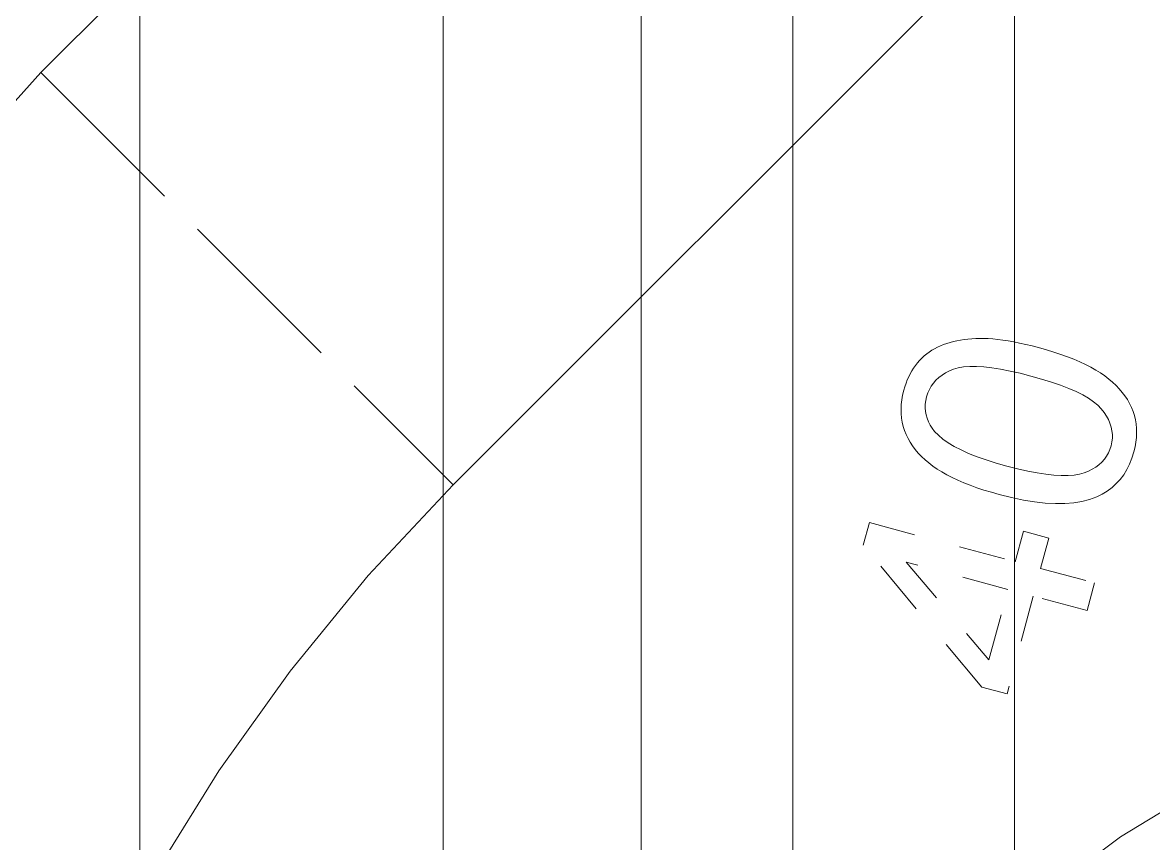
# Model space of a CAD drawing. Extents: x 23 to 587, y 4 to 413.
# Drawn here: x 216.659 to 219.084, y 314.954 to 316.714 of the extents above; entities that cross this region are included whole.
import ezdxf

# ---------------------------------------------------------------- set-up
doc = ezdxf.new("R2010")
doc.units = 0
doc.linetypes.add('DASHED', pattern=[15, 12, -3])
doc.layers.get('0').update_dxf_attribs({"lineweight": 13})

# ---------------------------------------------------------------- blocks, each defined once
blk = doc.blocks.new('BLOCK398')
at = {"color": 7, "linetype": 'DASHED', "lineweight": 13, "ltscale": 0.237634522532115}
blk.add_line((222.9654091308288, -85.55631988620395), (229.6867284238883, -78.8350005931445), dxfattribs=at)
at = {"color": 7, "linetype": 'DASHED', "lineweight": 13}
for p, q in [((227.1400303333122, -107.2999933333165), (227.1400303333122, -79.79999333331648)), ((223.3900303332876, -81.98094108866269), (223.3900303332876, -103.9809410886627)), ((224.6900303332876, -81.98094108866269), (224.6900303332876, -103.9809410886627)), ((224.6900303332876, -81.98094108866269), (224.6900303332876, -103.9809410886627)), ((225.5400303332876, -81.98094108866269), (225.5400303332876, -103.9809410886627)), ((226.1900303332876, -81.98094108866269), (226.1900303332876, -103.9809410886627)), ((227.1400303332876, -81.98094108866269), (227.1400303332876, -103.9809410886627))]:
    blk.add_line(p, q, dxfattribs=at)
at = {"color": 7, "linetype": 'DASHED', "lineweight": 13, "ltscale": 0.2596194077712562}
blk.add_line((224.7331760837952, -87.32408683917032), (232.0763218343029, -79.98094108866269), dxfattribs=at)
at = {"color": 7, "linetype": 'DASHED', "lineweight": 13, "ltscale": 0.06250000000000051}
blk.add_line((222.9654091308288, -85.55631988620394), (224.7331760837952, -87.32408683917032), dxfattribs=at)
at = {"color": 7, "linetype": 'DASHED', "lineweight": 13, "ltscale": 0.0004071092052518401}
blk.add_line((226.9244139683182, -86.70145478415877), (226.9405844833339, -86.69953252191634), dxfattribs=at)
at = {"color": 7, "linetype": 'DASHED', "lineweight": 13, "ltscale": 0.000416945807329214}
blk.add_line((226.9405844833339, -86.69953252191634), (226.9571985872481, -86.69807593648154), dxfattribs=at)
at = {"color": 7, "linetype": 'DASHED', "lineweight": 13, "ltscale": 0.0004265383167145698}
blk.add_line((226.9571985872481, -86.69807593648153), (226.9742328018572, -86.69711083045013), dxfattribs=at)
at = {"color": 7, "linetype": 'DASHED', "lineweight": 13, "ltscale": 0.0004369963858549565}
blk.add_line((226.9742328018572, -86.69711083045013), (226.9917045881555, -86.69657976591077), dxfattribs=at)
at = {"color": 7, "linetype": 'DASHED', "lineweight": 13, "ltscale": 0.0004469606561265002}
blk.add_line((226.9917045881555, -86.69657976591077), (227.0095829621872, -86.69653655730815), dxfattribs=at)
at = {"color": 7, "linetype": 'DASHED', "lineweight": 13, "ltscale": 0.0004659848294186555}
blk.add_line((227.0095829621872, -86.69653655730816), (227.0282136882332, -86.69710491018778), dxfattribs=at)
at = {"color": 7, "linetype": 'DASHED', "lineweight": 13, "ltscale": 0.0004933811875716843}
blk.add_line((227.0282136882333, -86.69710491018778), (227.0479043046648, -86.69843141633076), dxfattribs=at)
at = {"color": 7, "linetype": 'DASHED', "lineweight": 13, "ltscale": 0.0005215199091361423}
blk.add_line((227.0479043046648, -86.69843141633078), (227.0686635419789, -86.70048735678154), dxfattribs=at)
at = {"color": 7, "linetype": 'DASHED', "lineweight": 13, "ltscale": 0.0005500243886633869}
blk.add_line((227.0686635419789, -86.70048735678154), (227.0904838944232, -86.70330074338898), dxfattribs=at)
at = {"color": 7, "linetype": 'DASHED', "lineweight": 13, "ltscale": 0.0003415829621044124}
blk.add_line((226.7748174685569, -86.75492118434757), (226.7862187861635, -86.7473914945244), dxfattribs=at)
at = {"color": 7, "linetype": 'DASHED', "lineweight": 13, "ltscale": 0.0003439191947243961}
blk.add_line((226.7862187861635, -86.74739149452438), (226.7980618759562, -86.74039221712155), dxfattribs=at)
at = {"color": 7, "linetype": 'DASHED', "lineweight": 13, "ltscale": 0.0003464118231965319}
blk.add_line((226.7980618759562, -86.74039221712155), (226.8103478883503, -86.73398474168647), dxfattribs=at)
at = {"color": 7, "linetype": 'DASHED', "lineweight": 13, "ltscale": 0.0003504913631238167}
blk.add_line((226.8103478883503, -86.73398474168644), (226.8230752246428, -86.72810548800103), dxfattribs=at)
at = {"color": 7, "linetype": 'DASHED', "lineweight": 13, "ltscale": 0.0003552204817098616}
blk.add_line((226.8230752246428, -86.72810548800103), (226.8362527304701, -86.72279099036027), dxfattribs=at)
at = {"color": 7, "linetype": 'DASHED', "lineweight": 13, "ltscale": 0.0003612295193164226}
blk.add_line((226.8362527304701, -86.72279099036025), (226.8498872738279, -86.71800788964798), dxfattribs=at)
at = {"color": 7, "linetype": 'DASHED', "lineweight": 13, "ltscale": 0.0003666059959271749}
blk.add_line((226.8498872738279, -86.71800788964796), (226.8639278129515, -86.71377667337853), dxfattribs=at)
at = {"color": 7, "linetype": 'DASHED', "lineweight": 13, "ltscale": 0.0003744766765112171}
blk.add_line((226.8639278129514, -86.71377667337853), (226.8784184808, -86.7099828632486), dxfattribs=at)
at = {"color": 7, "linetype": 'DASHED', "lineweight": 13, "ltscale": 0.0003815254947246343}
blk.add_line((226.8784184808001, -86.70998286324857), (226.8933169611269, -86.70667620194871), dxfattribs=at)
at = {"color": 7, "linetype": 'DASHED', "lineweight": 13, "ltscale": 0.0003897005420833855}
blk.add_line((226.8933169611269, -86.70667620194871), (226.9086433167199, -86.70383204227753), dxfattribs=at)
at = {"color": 7, "linetype": 'DASHED', "lineweight": 13, "ltscale": 0.0003987204597209088}
blk.add_line((226.9086433167199, -86.70383204227753), (226.9244139683182, -86.70145478415876), dxfattribs=at)
at = {"color": 7, "linetype": 'DASHED', "lineweight": 13, "ltscale": 0.0005789578244567438}
blk.add_line((227.0904838944232, -86.70330074338901), (227.1133651031789, -86.70687254207891), dxfattribs=at)
at = {"color": 7, "linetype": 'DASHED', "lineweight": 13, "ltscale": 0.0006082375728294474}
blk.add_line((227.1133651031789, -86.70687254207891), (227.13730620232, -86.71120249403228), dxfattribs=at)
at = {"color": 7, "linetype": 'DASHED', "lineweight": 13, "ltscale": 0.0006379099946305318}
blk.add_line((227.1373062023199, -86.71120249403229), (227.1623161811626, -86.71626091436762), dxfattribs=at)
at = {"color": 7, "linetype": 'DASHED', "lineweight": 13, "ltscale": 0.0006677717658374318}
blk.add_line((227.1623161811626, -86.71626091436761), (227.1883860503907, -86.7220774879664), dxfattribs=at)
at = {"color": 7, "linetype": 'DASHED', "lineweight": 13, "ltscale": 0.0006979266266937908}
blk.add_line((227.1883860503907, -86.7220774879664), (227.2155177418558, -86.72865273246671), dxfattribs=at)
at = {"color": 7, "linetype": 'DASHED', "lineweight": 13, "ltscale": 0.0007282446519718163}
blk.add_line((227.2155177418558, -86.72865273246673), (227.2437095825255, -86.73598516430467), dxfattribs=at)
at = {"color": 7, "linetype": 'DASHED', "lineweight": 13, "ltscale": 0.0008629235123262143}
blk.add_line((227.2437095825255, -86.73598516430465), (227.2769537846494, -86.74527183249884), dxfattribs=at)
at = {"color": 7, "linetype": 'DASHED', "lineweight": 13, "ltscale": 0.0008297546900296303}
blk.add_line((227.2769537846493, -86.74527183249884), (227.3087200233447, -86.75488924546448), dxfattribs=at)
at = {"color": 7, "linetype": 'DASHED', "lineweight": 13, "ltscale": 0.000344432905293707}
blk.add_line((226.7245267555281, -86.80100009068279), (226.7336572134409, -86.79068266947884), dxfattribs=at)
at = {"color": 7, "linetype": 'DASHED', "lineweight": 13, "ltscale": 0.0003430317487123829}
blk.add_line((226.7336572134409, -86.79068266947884), (226.7432895897602, -86.78091074155013), dxfattribs=at)
at = {"color": 7, "linetype": 'DASHED', "lineweight": 13, "ltscale": 0.000341161569129141}
blk.add_line((226.7432895897602, -86.78091074155013), (226.7533562325133, -86.77169723789068), dxfattribs=at)
at = {"color": 7, "linetype": 'DASHED', "lineweight": 13, "ltscale": 0.0003402161996429119}
blk.add_line((226.7533562325133, -86.77169723789068), (226.7638581076259, -86.76304241731954), dxfattribs=at)
at = {"color": 7, "linetype": 'DASHED', "lineweight": 13, "ltscale": 0.0003410113790265342}
blk.add_line((226.7638581076259, -86.76304241731954), (226.7748174685569, -86.75492118434757), dxfattribs=at)
at = {"color": 7, "linetype": 'DASHED', "lineweight": 13, "ltscale": 0.0007962490196224865}
blk.add_line((227.3087200233447, -86.75488924546448), (227.3389693655946, -86.76485906469284), dxfattribs=at)
at = {"color": 7, "linetype": 'DASHED', "lineweight": 13, "ltscale": 0.0007636550963950863}
blk.add_line((227.3389693655946, -86.76485906469284), (227.3677175250314, -86.77518446536283), dxfattribs=at)
at = {"color": 7, "linetype": 'DASHED', "lineweight": 13, "ltscale": 0.0007320399690254445}
blk.add_line((227.3677175250314, -86.77518446536283), (227.3949799564684, -86.78586958857909), dxfattribs=at)
at = {"color": 7, "linetype": 'DASHED', "lineweight": 13, "ltscale": 0.0007001877645492229}
blk.add_line((227.3949799564683, -86.78586958857909), (227.4207332560312, -86.79687814028324), dxfattribs=at)
at = {"color": 7, "linetype": 'DASHED', "lineweight": 13, "ltscale": 0.0006699302785548092}
blk.add_line((227.4207332560313, -86.79687814028325), (227.4450001204875, -86.8082451897889), dxfattribs=at)
at = {"color": 7, "linetype": 'DASHED', "lineweight": 13, "ltscale": 0.0003590726606486853}
blk.add_line((226.6932032846911, -86.84780170625027), (226.7002388768352, -86.83527998415695), dxfattribs=at)
at = {"color": 7, "linetype": 'DASHED', "lineweight": 13, "ltscale": 0.0003539988568127612}
blk.add_line((226.7002388768352, -86.83527998415695), (226.7078063310863, -86.82331177872936), dxfattribs=at)
at = {"color": 7, "linetype": 'DASHED', "lineweight": 13, "ltscale": 0.000349887993685422}
blk.add_line((226.7078063310863, -86.82331177872936), (226.7159037155927, -86.81189657232932), dxfattribs=at)
at = {"color": 7, "linetype": 'DASHED', "lineweight": 13, "ltscale": 0.0003473921865128498}
blk.add_line((226.7159037155926, -86.81189657232932), (226.724526755528, -86.8010000906828), dxfattribs=at)
at = {"color": 7, "linetype": 'DASHED', "lineweight": 13, "ltscale": 0.0004441795083349983}
blk.add_line((226.8447179091581, -86.84442139537387), (226.8296079366726, -86.85376812894708), dxfattribs=at)
at = {"color": 7, "linetype": 'DASHED', "lineweight": 13, "ltscale": 0.000463334180155597}
blk.add_line((226.8612563482166, -86.8360568431738), (226.8447179091581, -86.84442139537387), dxfattribs=at)
at = {"color": 7, "linetype": 'DASHED', "lineweight": 13, "ltscale": 0.0004853961146574034}
blk.add_line((226.8791988840482, -86.82863791946944), (226.8612563482166, -86.83605684317381), dxfattribs=at)
at = {"color": 7, "linetype": 'DASHED', "lineweight": 13, "ltscale": 0.0005246262598274092}
blk.add_line((226.8993226459453, -86.82268757938584), (226.8791988840482, -86.82863791946943), dxfattribs=at)
at = {"color": 7, "linetype": 'DASHED', "lineweight": 13, "ltscale": 0.0005840728315024376}
blk.add_line((226.9223453240867, -86.81871492193812), (226.8993226459453, -86.82268757938584), dxfattribs=at)
at = {"color": 7, "linetype": 'DASHED', "lineweight": 13, "ltscale": 0.00065019051534911}
blk.add_line((226.9482739759371, -86.81668974460665), (226.9223453240867, -86.81871492193814), dxfattribs=at)
at = {"color": 7, "linetype": 'DASHED', "lineweight": 13, "ltscale": 0.0007204710928445477}
blk.add_line((226.9770928135346, -86.81667096886679), (226.9482739759371, -86.81668974460666), dxfattribs=at)
at = {"color": 7, "linetype": 'DASHED', "lineweight": 13, "ltscale": 0.0007949715757505917}
blk.add_line((227.0088328208352, -86.81860478027369), (226.9770928135346, -86.81667096886679), dxfattribs=at)
at = {"color": 7, "linetype": 'DASHED', "lineweight": 13, "ltscale": 0.0008714310446755848}
blk.add_line((227.0434700713475, -86.82251479075255), (227.0088328208352, -86.81860478027367), dxfattribs=at)
at = {"color": 7, "linetype": 'DASHED', "lineweight": 13, "ltscale": 0.0009498805194604035}
blk.add_line((227.0810064969233, -86.82840151794144), (227.0434700713475, -86.82251479075254), dxfattribs=at)
at = {"color": 7, "linetype": 'DASHED', "lineweight": 13, "ltscale": 0.001029853346659647}
blk.add_line((227.1214486373889, -86.83623669117239), (227.0810064969232, -86.82840151794144), dxfattribs=at)
at = {"color": 7, "linetype": 'DASHED', "lineweight": 13, "ltscale": 0.001111271626618146}
blk.add_line((227.1647954524891, -86.8460821482806), (227.1214486373889, -86.83623669117239), dxfattribs=at)
at = {"color": 7, "linetype": 'DASHED', "lineweight": 13, "ltscale": 0.001193338096475724}
blk.add_line((227.211049207224, -86.85787534432407), (227.1647954524891, -86.8460821482806), dxfattribs=at)
at = {"color": 7, "linetype": 'DASHED', "lineweight": 13, "ltscale": 0.0006398274787002627}
blk.add_line((227.4450001204875, -86.8082451897889), (227.46775202035, -86.8199651631953), dxfattribs=at)
at = {"color": 7, "linetype": 'DASHED', "lineweight": 13, "ltscale": 0.000611206686093261}
blk.add_line((227.46775202035, -86.8199651631953), (227.4890237661132, -86.83201632966096), dxfattribs=at)
at = {"color": 7, "linetype": 'DASHED', "lineweight": 13, "ltscale": 0.0005831593934123532}
blk.add_line((227.4890237661132, -86.83201632966097), (227.508780098995, -86.84441822935673), dxfattribs=at)
at = {"color": 7, "linetype": 'DASHED', "lineweight": 13, "ltscale": 0.0005614426117152322}
blk.add_line((227.508780098995, -86.84441822935673), (227.5272262435582, -86.85722792259088), dxfattribs=at)
at = {"color": 7, "linetype": 'DASHED', "lineweight": 13, "ltscale": 0.000388343869850094}
blk.add_line((226.670244788042, -86.90341664308934), (226.6752009692305, -86.88869476121144), dxfattribs=at)
at = {"color": 7, "linetype": 'DASHED', "lineweight": 13, "ltscale": 0.0003798074553303358}
blk.add_line((226.6752009692305, -86.88869476121143), (226.680672591787, -86.87452199607547), dxfattribs=at)
at = {"color": 7, "linetype": 'DASHED', "lineweight": 13, "ltscale": 0.0003720935341097061}
blk.add_line((226.680672591787, -86.87452199607549), (226.6866760764504, -86.86090274760511), dxfattribs=at)
at = {"color": 7, "linetype": 'DASHED', "lineweight": 13, "ltscale": 0.0003659249684022043}
blk.add_line((226.6866760764503, -86.86090274760512), (226.6932032846911, -86.84780170625025), dxfattribs=at)
at = {"color": 7, "linetype": 'DASHED', "lineweight": 13, "ltscale": 0.0004057231722490595}
blk.add_line((226.7928096689624, -86.88763502286324), (226.7833780873117, -86.90084196556646), dxfattribs=at)
at = {"color": 7, "linetype": 'DASHED', "lineweight": 13, "ltscale": 0.0004092788490143681}
blk.add_line((226.8036610610185, -86.87537688383458), (226.7928096689624, -86.88763502286326), dxfattribs=at)
at = {"color": 7, "linetype": 'DASHED', "lineweight": 13, "ltscale": 0.0004165198824774096}
blk.add_line((226.8159239812704, -86.86409845810698), (226.8036610610185, -86.87537688383458), dxfattribs=at)
at = {"color": 7, "linetype": 'DASHED', "lineweight": 13, "ltscale": 0.0004286361627310431}
blk.add_line((226.8296079366726, -86.85376812894708), (226.8159239812704, -86.86409845810698), dxfattribs=at)
at = {"color": 7, "linetype": 'DASHED', "lineweight": 13, "ltscale": 0.001186838578955527}
blk.add_line((227.2567515911518, -86.87072172137437), (227.2110492072241, -86.8578753443241), dxfattribs=at)
at = {"color": 7, "linetype": 'DASHED', "lineweight": 13, "ltscale": 0.001105925601306573}
blk.add_line((227.299007054629, -86.88381332568122), (227.2567515911518, -86.87072172137437), dxfattribs=at)
at = {"color": 7, "linetype": 'DASHED', "lineweight": 13, "ltscale": 0.00102568873994557}
blk.add_line((227.3377872526581, -86.89720571407246), (227.299007054629, -86.8838133256812), dxfattribs=at)
at = {"color": 7, "linetype": 'DASHED', "lineweight": 13, "ltscale": 0.0005449835146582688}
blk.add_line((227.5272262435583, -86.85722792259088), (227.5445479535453, -86.87046308836705), dxfattribs=at)
at = {"color": 7, "linetype": 'DASHED', "lineweight": 13, "ltscale": 0.0005296769734950082}
blk.add_line((227.5445479535453, -86.87046308836705), (227.5607220095718, -86.88414856335532), dxfattribs=at)
at = {"color": 7, "linetype": 'DASHED', "lineweight": 13, "ltscale": 0.0005157579046892126}
blk.add_line((227.5607220095717, -86.88414856335532), (227.5757716310221, -86.89825951088557), dxfattribs=at)
at = {"color": 7, "linetype": 'DASHED', "lineweight": 13, "ltscale": 0.0005199114954741215}
blk.add_line((226.6571737354992, -86.96003792929362), (226.6608270362203, -86.93956487053721), dxfattribs=at)
at = {"color": 7, "linetype": 'DASHED', "lineweight": 13, "ltscale": 0.0005365452899102755}
blk.add_line((226.6608270362203, -86.93956487053721), (226.6658204689605, -86.9186920416329), dxfattribs=at)
at = {"color": 7, "linetype": 'DASHED', "lineweight": 13, "ltscale": 0.0003975804949943123}
blk.add_line((226.6658204689605, -86.91869204163291), (226.670244788042, -86.90341664308934), dxfattribs=at)
at = {"color": 7, "linetype": 'DASHED', "lineweight": 13, "ltscale": 0.0004231336350673906}
blk.add_line((226.7687969083139, -86.93020355048675), (226.7636398795439, -86.94632410789852), dxfattribs=at)
at = {"color": 7, "linetype": 'DASHED', "lineweight": 13, "ltscale": 0.000413422937195971}
blk.add_line((226.7753740063083, -86.91503083082377), (226.7687969083138, -86.93020355048675), dxfattribs=at)
at = {"color": 7, "linetype": 'DASHED', "lineweight": 13, "ltscale": 0.0004072692675007532}
blk.add_line((226.7833780873117, -86.90084196556646), (226.7753740063083, -86.91503083082378), dxfattribs=at)
at = {"color": 7, "linetype": 'DASHED', "lineweight": 13, "ltscale": 0.0009468229127585451}
blk.add_line((227.3731193054918, -86.91084403682704), (227.3377872526581, -86.89720571407246), dxfattribs=at)
at = {"color": 7, "linetype": 'DASHED', "lineweight": 13, "ltscale": 0.000869181449698665}
blk.add_line((227.404983150342, -86.92475294114635), (227.3731193054918, -86.91084403682706), dxfattribs=at)
at = {"color": 7, "linetype": 'DASHED', "lineweight": 13, "ltscale": 0.0007938447494630595}
blk.add_line((227.433393276096, -86.93893630931606), (227.404983150342, -86.92475294114635), dxfattribs=at)
at = {"color": 7, "linetype": 'DASHED', "lineweight": 13, "ltscale": 0.0007204710928441534}
blk.add_line((227.4583417336931, -86.95336198838253), (227.433393276096, -86.93893630931608), dxfattribs=at)
at = {"color": 7, "linetype": 'DASHED', "lineweight": 13, "ltscale": 0.000502908899553558}
blk.add_line((227.5757716310221, -86.89825951088557), (227.589681363083, -86.9127917898532), dxfattribs=at)
at = {"color": 7, "linetype": 'DASHED', "lineweight": 13, "ltscale": 0.0004923381466269112}
blk.add_line((227.589681363083, -86.9127917898532), (227.6024579300706, -86.92777826031858), dxfattribs=at)
at = {"color": 7, "linetype": 'DASHED', "lineweight": 13, "ltscale": 0.0004834812903562687}
blk.add_line((227.6024579300707, -86.92777826031859), (227.614101073166, -86.94321988820754), dxfattribs=at)
at = {"color": 7, "linetype": 'DASHED', "lineweight": 13, "ltscale": 0.0004756445101121605}
blk.add_line((227.614101073166, -86.94321988820755), (227.6246052927978, -86.95908310635289), dxfattribs=at)
at = {"color": 7, "linetype": 'DASHED', "lineweight": 13, "ltscale": 0.0004914837872453256}
blk.add_line((226.6538271994048, -86.99970852477902), (226.6548381288491, -86.98007518266265), dxfattribs=at)
at = {"color": 7, "linetype": 'DASHED', "lineweight": 13, "ltscale": 0.00050432292543986}
blk.add_line((226.6548381288491, -86.98007518266265), (226.6571737354992, -86.96003792929362), dxfattribs=at)
at = {"color": 7, "linetype": 'DASHED', "lineweight": 13, "ltscale": 0.0003903833052269985}
blk.add_line((226.7579925186386, -86.97842735495871), (226.7575227968042, -86.99403562076239), dxfattribs=at)
at = {"color": 7, "linetype": 'DASHED', "lineweight": 13, "ltscale": 0.0004010708291571053}
blk.add_line((226.7600445238908, -86.96251629684033), (226.7579925186386, -86.97842735495871), dxfattribs=at)
at = {"color": 7, "linetype": 'DASHED', "lineweight": 13, "ltscale": 0.0004146636927982353}
blk.add_line((226.7636398795439, -86.9463241078985), (226.7600445238908, -86.96251629684033), dxfattribs=at)
at = {"color": 7, "linetype": 'DASHED', "lineweight": 13, "ltscale": 0.0006508976926132926}
blk.add_line((227.4798129939904, -86.96808793389529), (227.4583417336931, -86.95336198838253), dxfattribs=at)
at = {"color": 7, "linetype": 'DASHED', "lineweight": 13, "ltscale": 0.0005857982865282214}
blk.add_line((227.497838299763, -86.98305936548367), (227.4798129939904, -86.96808793389529), dxfattribs=at)
at = {"color": 7, "linetype": 'DASHED', "lineweight": 13, "ltscale": 0.0005269309561033731}
blk.add_line((227.512395138733, -86.99830234456263), (227.497838299763, -86.98305936548368), dxfattribs=at)
at = {"color": 7, "linetype": 'DASHED', "lineweight": 13, "ltscale": 0.0004698904533242368}
blk.add_line((227.6246052927978, -86.95908310635289), (227.6339841119276, -86.97537153822125), dxfattribs=at)
at = {"color": 7, "linetype": 'DASHED', "lineweight": 13, "ltscale": 0.0004665905894096954}
blk.add_line((227.6339841119276, -86.97537153822124), (227.64223073191, -86.99211442040642), dxfattribs=at)
at = {"color": 7, "linetype": 'DASHED', "lineweight": 13, "ltscale": 0.0004807928933019505}
blk.add_line((226.6541399812407, -87.01893769682367), (226.6538271994048, -86.99970852477902), dxfattribs=at)
at = {"color": 7, "linetype": 'DASHED', "lineweight": 13, "ltscale": 0.0004717357483278507}
blk.add_line((226.6557859119607, -87.03773520458576), (226.6541399812407, -87.01893769682367), dxfattribs=at)
at = {"color": 7, "linetype": 'DASHED', "lineweight": 13, "ltscale": 0.0004657880721153147}
blk.add_line((226.6587555539608, -87.05612854227611), (226.6557859119607, -87.03773520458576), dxfattribs=at)
at = {"color": 7, "linetype": 'DASHED', "lineweight": 13, "ltscale": 0.000384224117540405}
blk.add_line((226.7575227968042, -86.99403562076239), (226.758612139003, -87.00936593092146), dxfattribs=at)
at = {"color": 7, "linetype": 'DASHED', "lineweight": 13, "ltscale": 0.0003819536506558583}
blk.add_line((226.758612139003, -87.00936593092146), (226.7612457975286, -87.02441536907608), dxfattribs=at)
at = {"color": 7, "linetype": 'DASHED', "lineweight": 13, "ltscale": 0.0003832437907191195}
blk.add_line((226.7612457975286, -87.02441536907611), (226.7654472505846, -87.0391581326304), dxfattribs=at)
at = {"color": 7, "linetype": 'DASHED', "lineweight": 13, "ltscale": 0.0003894857611329935}
blk.add_line((226.7654472505846, -87.0391581326304), (226.7712219977421, -87.05362778875167), dxfattribs=at)
at = {"color": 7, "linetype": 'DASHED', "lineweight": 13, "ltscale": 0.0004876658077003376}
blk.add_line((227.5243644651288, -87.01370506930957), (227.512395138733, -86.99830234456263), dxfattribs=at)
at = {"color": 7, "linetype": 'DASHED', "lineweight": 13, "ltscale": 0.0004647978707197354}
blk.add_line((227.5346153089204, -87.02921569465354), (227.5243644651288, -87.01370506930957), dxfattribs=at)
at = {"color": 7, "linetype": 'DASHED', "lineweight": 13, "ltscale": 0.0004449294466541207}
blk.add_line((227.5431476701077, -87.04483422059454), (227.5346153089204, -87.02921569465354), dxfattribs=at)
at = {"color": 7, "linetype": 'DASHED', "lineweight": 13, "ltscale": 0.0004634064765405372}
blk.add_line((227.64223073191, -86.99211442040642), (227.6492263438683, -87.00927991816586), dxfattribs=at)
at = {"color": 7, "linetype": 'DASHED', "lineweight": 13, "ltscale": 0.0004624032033846369}
blk.add_line((227.6492263438683, -87.00927991816584), (227.6549037441176, -87.02688315316428), dxfattribs=at)
at = {"color": 7, "linetype": 'DASHED', "lineweight": 13, "ltscale": 0.0004636014694756595}
blk.add_line((227.6549037441176, -87.02688315316428), (227.6592344725213, -87.04491442897864), dxfattribs=at)
at = {"color": 7, "linetype": 'DASHED', "lineweight": 13, "ltscale": 0.0004615559398653992}
blk.add_line((226.6630428900318, -87.07408607457914), (226.6587555539608, -87.05612854227611), dxfattribs=at)
at = {"color": 7, "linetype": 'DASHED', "lineweight": 13, "ltscale": 0.0004615696649752274}
blk.add_line((226.6686625935506, -87.09167281450902), (226.6630428900318, -87.07408607457916), dxfattribs=at)
at = {"color": 7, "linetype": 'DASHED', "lineweight": 13, "ltscale": 0.000399113599116253}
blk.add_line((226.7712219977421, -87.05362778875167), (226.7785413200455, -87.06781560694259), dxfattribs=at)
at = {"color": 7, "linetype": 'DASHED', "lineweight": 13, "ltscale": 0.0004120564714034833}
blk.add_line((226.7785413200454, -87.06781560694262), (226.7874272121343, -87.08169745764005), dxfattribs=at)
at = {"color": 7, "linetype": 'DASHED', "lineweight": 13, "ltscale": 0.0004287994067735341}
blk.add_line((226.7874272121343, -87.08169745764005), (226.7978731341822, -87.09530161151187), dxfattribs=at)
at = {"color": 7, "linetype": 'DASHED', "lineweight": 13, "ltscale": 0.0004282335876885173}
blk.add_line((227.5499448691326, -87.06055721313459), (227.5431476701077, -87.04483422059454), dxfattribs=at)
at = {"color": 7, "linetype": 'DASHED', "lineweight": 13, "ltscale": 0.0004150096519968808}
blk.add_line((227.5550313501247, -87.07635912849693), (227.5499448691326, -87.06055721313459), dxfattribs=at)
at = {"color": 7, "linetype": 'DASHED', "lineweight": 13, "ltscale": 0.0004065263867499364}
blk.add_line((227.5583986414057, -87.09226771971134), (227.5550313501247, -87.07635912849693), dxfattribs=at)
at = {"color": 7, "linetype": 'DASHED', "lineweight": 13, "ltscale": 0.0004669665847255193}
blk.add_line((227.6592344725213, -87.04491442897864), (227.662240523719, -87.06334961604568), dxfattribs=at)
at = {"color": 7, "linetype": 'DASHED', "lineweight": 13, "ltscale": 0.0004734253432428797}
blk.add_line((227.662240523719, -87.06334961604567), (227.663899644252, -87.08221380985448), dxfattribs=at)
at = {"color": 7, "linetype": 'DASHED', "lineweight": 13, "ltscale": 0.0004824721598183652}
blk.add_line((227.663899644252, -87.08221380985448), (227.6642265818268, -87.10150992676493), dxfattribs=at)
at = {"color": 7, "linetype": 'DASHED', "lineweight": 13, "ltscale": 0.000461872983081282}
blk.add_line((226.675606082679, -87.1087932877129), (226.6686625935506, -87.09167281450902), dxfattribs=at)
at = {"color": 7, "linetype": 'DASHED', "lineweight": 13, "ltscale": 0.0004655870541574}
blk.add_line((226.6837937811859, -87.12552038193627), (226.675606082679, -87.1087932877129), dxfattribs=at)
at = {"color": 7, "linetype": 'DASHED', "lineweight": 13, "ltscale": 0.0004693648401043903}
blk.add_line((226.69310565545, -87.14182296954351), (226.6837937811859, -87.12552038193627), dxfattribs=at)
at = {"color": 7, "linetype": 'DASHED', "lineweight": 13, "ltscale": 0.0005799627989155978}
blk.add_line((226.7978731341822, -87.09530161151189), (226.8138989452154, -87.112074933715), dxfattribs=at)
at = {"color": 7, "linetype": 'DASHED', "lineweight": 13, "ltscale": 0.0006337749822484984}
blk.add_line((226.8138989452154, -87.112074933715), (226.8332554659713, -87.12844558639672), dxfattribs=at)
at = {"color": 7, "linetype": 'DASHED', "lineweight": 13, "ltscale": 0.0006923525881012706}
blk.add_line((226.8332554659713, -87.12844558639672), (226.8559295066368, -87.1443468835105), dxfattribs=at)
at = {"color": 7, "linetype": 'DASHED', "lineweight": 13, "ltscale": 0.0004067113995203535}
blk.add_line((227.558178329476, -87.14054780272343), (227.55996834353, -87.12437812401029), dxfattribs=at)
at = {"color": 7, "linetype": 'DASHED', "lineweight": 13, "ltscale": 0.0004018421596225464}
blk.add_line((227.5600539899089, -87.10825594085483), (227.5583986414057, -87.09226771971134), dxfattribs=at)
at = {"color": 7, "linetype": 'DASHED', "lineweight": 13, "ltscale": 0.0004030602661206638}
blk.add_line((227.55996834353, -87.12437812401029), (227.5600539899089, -87.10825594085483), dxfattribs=at)
at = {"color": 7, "linetype": 'DASHED', "lineweight": 13, "ltscale": 0.000507395054420159}
blk.add_line((227.6632208188052, -87.12123989862869), (227.6608681251189, -87.14139887723422), dxfattribs=at)
at = {"color": 7, "linetype": 'DASHED', "lineweight": 13, "ltscale": 0.0004938897580682274}
blk.add_line((227.6642265818268, -87.10150992676495), (227.6632208188052, -87.12123989862869), dxfattribs=at)
at = {"color": 7, "linetype": 'DASHED', "lineweight": 13, "ltscale": 0.0004752817532795588}
blk.add_line((226.7035576779224, -87.15770325978755), (226.69310565545, -87.14182296954348), dxfattribs=at)
at = {"color": 7, "linetype": 'DASHED', "lineweight": 13, "ltscale": 0.0004825950735343841}
blk.add_line((226.7151573543556, -87.17313324081948), (226.7035576779224, -87.15770325978755), dxfattribs=at)
at = {"color": 7, "linetype": 'DASHED', "lineweight": 13, "ltscale": 0.0004918322097019046}
blk.add_line((226.7278814653648, -87.18813774930945), (226.7151573543556, -87.17313324081948), dxfattribs=at)
at = {"color": 7, "linetype": 'DASHED', "lineweight": 13, "ltscale": 0.0007566206401656505}
blk.add_line((226.8559295066368, -87.1443468835105), (226.8819100717145, -87.15987008895395), dxfattribs=at)
at = {"color": 7, "linetype": 'DASHED', "lineweight": 13, "ltscale": 0.0008242395332211406}
blk.add_line((226.8819100717145, -87.15987008895395), (226.9112381004025, -87.17493196221979), dxfattribs=at)
at = {"color": 7, "linetype": 'DASHED', "lineweight": 13, "ltscale": 0.0008941809555401573}
blk.add_line((226.9112381004025, -87.17493196221979), (226.9438668951125, -87.189583142574), dxfattribs=at)
at = {"color": 7, "linetype": 'DASHED', "lineweight": 13, "ltscale": 0.0004074211963689151}
blk.add_line((227.5430327731536, -87.18764048865967), (227.5495609493694, -87.17270830310974), dxfattribs=at)
at = {"color": 7, "linetype": 'DASHED', "lineweight": 13, "ltscale": 0.0004162915932673744}
blk.add_line((227.5495609493694, -87.17270830310974), (227.554647061721, -87.15685240937438), dxfattribs=at)
at = {"color": 7, "linetype": 'DASHED', "lineweight": 13, "ltscale": 0.0004170656797790318}
blk.add_line((227.554647061721, -87.15685240937435), (227.558178329476, -87.14054780272343), dxfattribs=at)
at = {"color": 7, "linetype": 'DASHED', "lineweight": 13, "ltscale": 0.0007077249947019773}
blk.add_line((227.6521736946239, -87.18298459190123), (227.6438500387561, -87.21004223817721), dxfattribs=at)
at = {"color": 7, "linetype": 'DASHED', "lineweight": 13, "ltscale": 0.0005396050644913091}
blk.add_line((227.6571832484744, -87.1619897789414), (227.6521736946239, -87.18298459190123), dxfattribs=at)
at = {"color": 7, "linetype": 'DASHED', "lineweight": 13, "ltscale": 0.0005229504929962553}
blk.add_line((227.6608681251189, -87.14139887723422), (227.6571832484744, -87.1619897789414), dxfattribs=at)
at = {"color": 7, "linetype": 'DASHED', "lineweight": 13, "ltscale": 0.0005033604355969808}
blk.add_line((226.7417599546508, -87.20272480864773), (226.7278814653648, -87.18813774930945), dxfattribs=at)
at = {"color": 7, "linetype": 'DASHED', "lineweight": 13, "ltscale": 0.000515429547198871}
blk.add_line((226.7567718678291, -87.21685671056241), (226.7417599546508, -87.2027248086477), dxfattribs=at)
at = {"color": 7, "linetype": 'DASHED', "lineweight": 13, "ltscale": 0.0005300008991741014}
blk.add_line((226.7729153881874, -87.23059819066623), (226.7567718678291, -87.21685671056241), dxfattribs=at)
at = {"color": 7, "linetype": 'DASHED', "lineweight": 13, "ltscale": 0.0005452100999834884}
blk.add_line((226.7902070801443, -87.24388742970626), (226.7729153881874, -87.23059819066623), dxfattribs=at)
at = {"color": 7, "linetype": 'DASHED', "lineweight": 13, "ltscale": 0.0009665909075202653}
blk.add_line((226.9438668951125, -87.18958314257398), (226.979810944732, -87.20382751230213), dxfattribs=at)
at = {"color": 7, "linetype": 'DASHED', "lineweight": 13, "ltscale": 0.00104100361340727}
blk.add_line((226.979810944732, -87.20382751230213), (227.0190937274646, -87.21763926880837), dxfattribs=at)
at = {"color": 7, "linetype": 'DASHED', "lineweight": 13, "ltscale": 0.001116052773170384}
blk.add_line((227.0190937274646, -87.21763926880838), (227.0616862655354, -87.23101064752139), dxfattribs=at)
at = {"color": 7, "linetype": 'DASHED', "lineweight": 13, "ltscale": 0.001192582670615528}
blk.add_line((227.0616862655353, -87.23101064752139), (227.1075940585156, -87.24397521560836), dxfattribs=at)
at = {"color": 7, "linetype": 'DASHED', "lineweight": 13, "ltscale": 0.0004145898522941296}
blk.add_line((227.5025450883169, -87.23792697520983), (227.5148211240524, -87.22677733218322), dxfattribs=at)
at = {"color": 7, "linetype": 'DASHED', "lineweight": 13, "ltscale": 0.0004062093179637422}
blk.add_line((227.5148211240524, -87.22677733218322), (227.5256628604952, -87.21467500319636), dxfattribs=at)
at = {"color": 7, "linetype": 'DASHED', "lineweight": 13, "ltscale": 0.0004022762374902413}
blk.add_line((227.5256628604952, -87.21467500319636), (227.5350693317194, -87.20161972943026), dxfattribs=at)
at = {"color": 7, "linetype": 'DASHED', "lineweight": 13, "ltscale": 0.0004022091899744059}
blk.add_line((227.5350693317193, -87.20161972943026), (227.5430327731536, -87.18764048865967), dxfattribs=at)
at = {"color": 7, "linetype": 'DASHED', "lineweight": 13, "ltscale": 0.000681185331792397}
blk.add_line((227.6438500387561, -87.21004223817721), (227.633837138927, -87.2353831806816), dxfattribs=at)
at = {"color": 7, "linetype": 'DASHED', "lineweight": 13, "ltscale": 0.000561352620907514}
blk.add_line((226.8086307124298, -87.25672318435534), (226.7902070801444, -87.24388742970626), dxfattribs=at)
at = {"color": 7, "linetype": 'DASHED', "lineweight": 13, "ltscale": 0.0005845803730026749}
blk.add_line((226.82839317766, -87.26922197261752), (226.8086307124298, -87.25672318435534), dxfattribs=at)
at = {"color": 7, "linetype": 'DASHED', "lineweight": 13, "ltscale": 0.0006123103997355726}
blk.add_line((226.8496783720554, -87.28133885920411), (226.8283931776601, -87.26922197261752), dxfattribs=at)
at = {"color": 7, "linetype": 'DASHED', "lineweight": 13, "ltscale": 0.000641843458329628}
blk.add_line((226.8724959177093, -87.29310748063278), (226.8496783720554, -87.28133885920411), dxfattribs=at)
at = {"color": 7, "linetype": 'DASHED', "lineweight": 13, "ltscale": 0.001190263324069279}
blk.add_line((227.1075940585156, -87.24397521560836), (227.1537290043739, -87.25573657690934), dxfattribs=at)
at = {"color": 7, "linetype": 'DASHED', "lineweight": 13, "ltscale": 0.001108223887859694}
blk.add_line((227.1537290043739, -87.25573657690933), (227.1969579765233, -87.26555045809408), dxfattribs=at)
at = {"color": 7, "linetype": 'DASHED', "lineweight": 13, "ltscale": 0.001027958066083183}
blk.add_line((227.1969579765233, -87.26555045809408), (227.2373267066261, -87.27336596107756), dxfattribs=at)
at = {"color": 7, "linetype": 'DASHED', "lineweight": 13, "ltscale": 0.0009483641313473169}
blk.add_line((227.2373267066261, -87.27336596107757), (227.2748042107265, -87.27923690030472), dxfattribs=at)
at = {"color": 7, "linetype": 'DASHED', "lineweight": 13, "ltscale": 0.0008703185910910212}
blk.add_line((227.2748042107265, -87.27923690030474), (227.3093979945766, -87.28313526392651), dxfattribs=at)
at = {"color": 7, "linetype": 'DASHED', "lineweight": 13, "ltscale": 0.0005847538028951399}
blk.add_line((227.3958845253993, -87.28302486344298), (227.4189361813155, -87.27905997056665), dxfattribs=at)
at = {"color": 7, "linetype": 'DASHED', "lineweight": 13, "ltscale": 0.000525607429551074}
blk.add_line((227.4189361813155, -87.27905997056666), (227.4391043758005, -87.27312153615918), dxfattribs=at)
at = {"color": 7, "linetype": 'DASHED', "lineweight": 13, "ltscale": 0.0004864710577218196}
blk.add_line((227.4391043758005, -87.27312153615918), (227.4571135233494, -87.26575151929606), dxfattribs=at)
at = {"color": 7, "linetype": 'DASHED', "lineweight": 13, "ltscale": 0.0004636575150370299}
blk.add_line((227.4571135233494, -87.26575151929606), (227.4736874056797, -87.25742855765361), dxfattribs=at)
at = {"color": 7, "linetype": 'DASHED', "lineweight": 13, "ltscale": 0.0004441364711433184}
blk.add_line((227.4736874056797, -87.25742855765361), (227.4888414776047, -87.24815679233663), dxfattribs=at)
at = {"color": 7, "linetype": 'DASHED', "lineweight": 13, "ltscale": 0.0004275205440972996}
blk.add_line((227.4888414776046, -87.24815679233663), (227.5025450883169, -87.23792697520983), dxfattribs=at)
at = {"color": 7, "linetype": 'DASHED', "lineweight": 13, "ltscale": 0.0006284674041871477}
blk.add_line((227.6087700576954, -87.2808278315828), (227.5937223417899, -87.30096536596585), dxfattribs=at)
at = {"color": 7, "linetype": 'DASHED', "lineweight": 13, "ltscale": 0.0006404293115747464}
blk.add_line((227.6221437256337, -87.25897870045877), (227.6087700576954, -87.28082783158278), dxfattribs=at)
at = {"color": 7, "linetype": 'DASHED', "lineweight": 13, "ltscale": 0.0006583523315828791}
blk.add_line((227.633837138927, -87.23538318068161), (227.6221437256337, -87.25897870045877), dxfattribs=at)
at = {"color": 7, "linetype": 'DASHED', "lineweight": 13, "ltscale": 0.0006724673769971162}
blk.add_line((226.8968356005608, -87.30455822889178), (226.8724959177093, -87.29310748063278), dxfattribs=at)
at = {"color": 7, "linetype": 'DASHED', "lineweight": 13, "ltscale": 0.0007033133250008073}
blk.add_line((226.9226989785031, -87.31562733429425), (226.8968356005608, -87.30455822889175), dxfattribs=at)
at = {"color": 7, "linetype": 'DASHED', "lineweight": 13, "ltscale": 0.0007359027691381086}
blk.add_line((226.9501002072753, -87.32638174170597), (226.9226989785031, -87.31562733429425), dxfattribs=at)
at = {"color": 7, "linetype": 'DASHED', "lineweight": 13, "ltscale": 0.0007683015334162205}
blk.add_line((226.9790183324928, -87.336783742855), (226.9501002072753, -87.32638174170597), dxfattribs=at)
at = {"color": 7, "linetype": 'DASHED', "lineweight": 13, "ltscale": 0.0007941876895602147}
blk.add_line((227.3093979945767, -87.28313526392651), (227.3411070922508, -87.28506079312399), dxfattribs=at)
at = {"color": 7, "linetype": 'DASHED', "lineweight": 13, "ltscale": 0.0007204952367989279}
blk.add_line((227.3411070922508, -87.28506079312402), (227.3699268957741, -87.28504227620314), dxfattribs=at)
at = {"color": 7, "linetype": 'DASHED', "lineweight": 13, "ltscale": 0.000650897692612061}
blk.add_line((227.3699268957742, -87.28504227620314), (227.3958845253993, -87.28302486344299), dxfattribs=at)
at = {"color": 7, "linetype": 'DASHED', "lineweight": 13, "ltscale": 0.0006204806931925762}
blk.add_line((227.5769786576071, -87.31935333651688), (227.5585699147734, -87.3360000254454), dxfattribs=at)
at = {"color": 7, "linetype": 'DASHED', "lineweight": 13, "ltscale": 0.0006217256333170202}
blk.add_line((227.5937223417899, -87.30096536596585), (227.5769786576072, -87.31935333651688), dxfattribs=at)
at = {"color": 7, "linetype": 'DASHED', "lineweight": 13, "ltscale": 0.0008011911483853525}
blk.add_line((227.0094589280563, -87.34680480825432), (226.9790183324928, -87.336783742855), dxfattribs=at)
at = {"color": 7, "linetype": 'DASHED', "lineweight": 13, "ltscale": 0.0008355018720052867}
blk.add_line((227.0414383403754, -87.35651143448194), (227.0094589280563, -87.34680480825432), dxfattribs=at)
at = {"color": 7, "linetype": 'DASHED', "lineweight": 13, "ltscale": 0.0008694231496373187}
blk.add_line((227.0749336832141, -87.36586539562778), (227.0414383403754, -87.35651143448193), dxfattribs=at)
at = {"color": 7, "linetype": 'DASHED', "lineweight": 13, "ltscale": 0.00136969279630498}
blk.add_line((227.1280990002595, -87.37909953456719), (227.0749336832141, -87.36586539562776), dxfattribs=at)
at = {"color": 7, "linetype": 'DASHED', "lineweight": 13, "ltscale": 0.001292994302240424}
blk.add_line((227.1787406846734, -87.38960451551523), (227.1280990002595, -87.37909953456719), dxfattribs=at)
at = {"color": 7, "linetype": 'DASHED', "lineweight": 13, "ltscale": 0.0008129839428001583}
blk.add_line((227.4932349316341, -87.37555178088283), (227.4627385506046, -87.38684245712946), dxfattribs=at)
at = {"color": 7, "linetype": 'DASHED', "lineweight": 13, "ltscale": 0.0006524688694686804}
blk.add_line((227.5166936865383, -87.36411360710628), (227.493234931634, -87.37555178088286), dxfattribs=at)
at = {"color": 7, "linetype": 'DASHED', "lineweight": 13, "ltscale": 0.0006364627640324096}
blk.add_line((227.5384721867974, -87.35092904467658), (227.5166936865383, -87.36411360710628), dxfattribs=at)
at = {"color": 7, "linetype": 'DASHED', "lineweight": 13, "ltscale": 0.0006258964995320828}
blk.add_line((227.5585699147734, -87.3360000254454), (227.5384721867974, -87.35092904467658), dxfattribs=at)
at = {"color": 7, "linetype": 'DASHED', "lineweight": 13, "ltscale": 0.001218685697021161}
blk.add_line((227.226868691698, -87.39735091240941), (227.1787406846734, -87.38960451551522), dxfattribs=at)
at = {"color": 7, "linetype": 'DASHED', "lineweight": 13, "ltscale": 0.001147132595048526}
blk.add_line((227.2724720258358, -87.40242998914754), (227.226868691698, -87.39735091240941), dxfattribs=at)
at = {"color": 7, "linetype": 'DASHED', "lineweight": 13, "ltscale": 0.001078777885503471}
blk.add_line((227.3155607166585, -87.40475022301274), (227.2724720258358, -87.40242998914755), dxfattribs=at)
at = {"color": 7, "linetype": 'DASHED', "lineweight": 13, "ltscale": 0.001014570005593231}
blk.add_line((227.356141488482, -87.40434447406551), (227.3155607166585, -87.40475022301274), dxfattribs=at)
at = {"color": 7, "linetype": 'DASHED', "lineweight": 13, "ltscale": 0.0009544218158121559}
blk.add_line((227.3941918290286, -87.40123880372082), (227.356141488482, -87.40434447406551), dxfattribs=at)
at = {"color": 7, "linetype": 'DASHED', "lineweight": 13, "ltscale": 0.0009000770314258873}
blk.add_line((227.4297187957628, -87.39540300945893), (227.3941918290286, -87.40123880372082), dxfattribs=at)
at = {"color": 7, "linetype": 'DASHED', "lineweight": 13, "ltscale": 0.0008527848739564815}
blk.add_line((227.4627385506046, -87.38684245712946), (227.4297187957628, -87.39540300945893), dxfattribs=at)
at = {"color": 7, "linetype": 'DASHED', "lineweight": 13, "ltscale": 0.002506275000000964}
blk.add_line((226.4919899257737, -87.58323514352804), (226.5179367938643, -87.48640011351671), dxfattribs=at)
at = {"color": 7, "linetype": 'DASHED', "lineweight": 13, "ltscale": 0.01620064999999885}
blk.add_line((226.5179367938643, -87.48640011351671), (227.143881843371, -87.65412158403831), dxfattribs=at)
at = {"color": 7, "linetype": 'DASHED', "lineweight": 13, "ltscale": 0.003376749999999577}
blk.add_line((227.143881843371, -87.65412158403831), (227.178840531793, -87.52365398268145), dxfattribs=at)
at = {"color": 7, "linetype": 'DASHED', "lineweight": 13, "ltscale": 0.00281370000000074}
blk.add_line((227.178840531793, -87.52365398268145), (227.2875535516902, -87.55278354856966), dxfattribs=at)
at = {"color": 7, "linetype": 'DASHED', "lineweight": 13, "ltscale": 0.00337674999999889}
blk.add_line((227.2875535516902, -87.55278354856966), (227.2525948632683, -87.68325114992649), dxfattribs=at)
at = {"color": 7, "linetype": 'DASHED', "lineweight": 13, "ltscale": 0.01981478667493324}
blk.add_line((226.9998205746765, -88.1917655582091), (226.4919899257737, -87.58323514352803), dxfattribs=at)
at = {"color": 7, "linetype": 'DASHED', "lineweight": 13, "ltscale": 0.01127244999999999}
blk.add_line((227.1121058527467, -87.77271119550934), (226.6765718295246, -87.65601020571071), dxfattribs=at)
at = {"color": 7, "linetype": 'DASHED', "lineweight": 13, "ltscale": 0.01372376767017748}
blk.add_line((226.6765718295246, -87.65601020571071), (227.0310670215346, -88.07515223097872), dxfattribs=at)
at = {"color": 7, "linetype": 'DASHED', "lineweight": 13, "ltscale": 0.005985649999999619}
blk.add_line((227.2525948632683, -87.68325114992652), (227.4838626201533, -87.74521915861922), dxfattribs=at)
at = {"color": 7, "linetype": 'DASHED', "lineweight": 13, "ltscale": 0.003069325000001358}
blk.add_line((227.4838626201533, -87.74521915861922), (227.4520866295289, -87.86380877009026), dxfattribs=at)
at = {"color": 7, "linetype": 'DASHED', "lineweight": 13, "ltscale": 0.007827749999999878}
blk.add_line((227.0310670215346, -88.07515223097872), (227.1121058527467, -87.77271119550934), dxfattribs=at)
at = {"color": 7, "linetype": 'DASHED', "lineweight": 13, "ltscale": 0.01084592499999928}
blk.add_line((227.2208188726439, -87.80184076139756), (227.1085335945737, -88.2208951240973), dxfattribs=at)
at = {"color": 7, "linetype": 'DASHED', "lineweight": 13, "ltscale": 0.005985650000000992}
blk.add_line((227.452086629529, -87.86380877009026), (227.2208188726439, -87.80184076139756), dxfattribs=at)
at = {"color": 7, "linetype": 'DASHED', "lineweight": 13, "ltscale": 0.002813699999999183}
blk.add_line((227.1085335945737, -88.2208951240973), (226.9998205746765, -88.19176555820911), dxfattribs=at)
at = {"color": 7, "linetype": 'DASHED', "lineweight": 13}
for radius in [5, 4.799999999999955]:
    blk.add_circle((230.3900303332876, -92.98094108866272), radius, dxfattribs=at)
for radius, end in [(10.5, 314.9999999999999), (8.000000000000002, 315.0000000000001)]:
    blk.add_arc((230.3900303332876, -92.98094108866272), radius, 134.9999999999999, end, dxfattribs=at)

msp = doc.modelspace()

# ---------------------------------------------------------------- block references
at = {"lineweight": 0, "xscale": 0.5, "yscale": 0.5, "zscale": 0.5}
msp.add_blockref('BLOCK398', (105.2158663550282, 359.3849579930573), dxfattribs=at)

doc.saveas('drawing.dxf')
